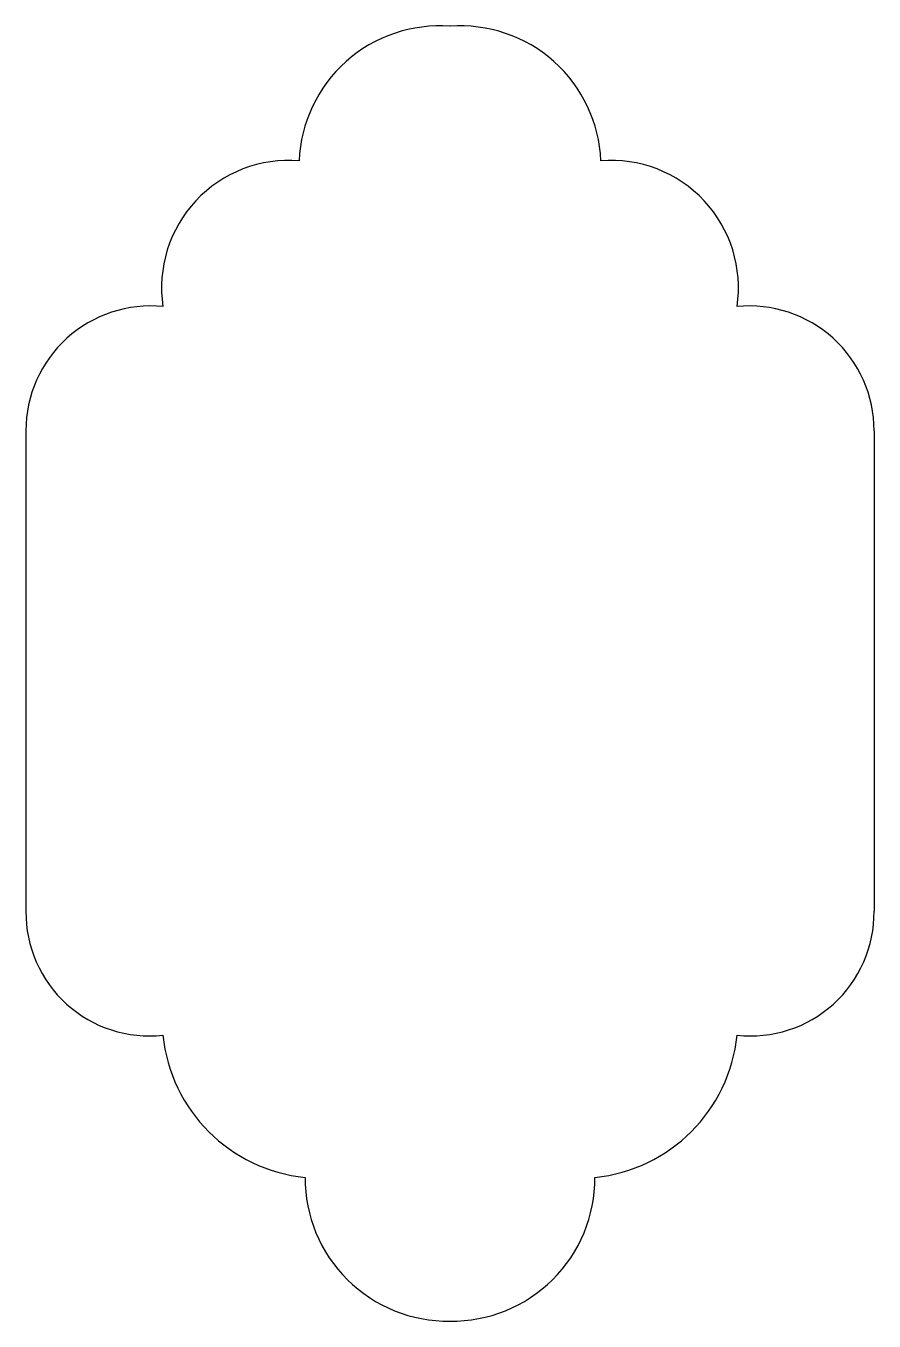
# Model space of a CAD drawing. Header units: millimetres. Extents: x -62 to 62, y -106 to 84.
import ezdxf

# ---------------------------------------------------------------- set-up
doc = ezdxf.new("R2010")
doc.units = ezdxf.units.MM

msp = doc.modelspace()

# ---------------------------------------------------------------- linework, layer by layer
at = {"color": 7, "linetype": 'Continuous'}
for p, q in [((-62.25, 25.02), (-62.25, -45.48)), ((62.25, 25.02), (62.25, -45.48))]:
    msp.add_line(p, q, dxfattribs=at)
for centre, radius, start, end in [((-1.51, 63.77), 20.66, 85.8127, 177.5922), ((1.51, 63.77), 20.66, 2.4078, 94.1873), ((-23.63, 45.99), 18.71, 85.4584, 188.4246), ((23.63, 45.99), 18.71, 351.5754, 94.5416), ((-43.93, 25.02), 18.32, 84.379, 180), ((43.93, 25.02), 18.32, 0, 95.621), ((-44.12, -45.67), 18.13, 179.4119, 276.2659), ((44.12, -45.67), 18.13, 263.7341, 0.5881), ((-18.9, -61.31), 23.37, 185.8612, 264.1871), ((18.9, -61.31), 23.37, 275.8129, 354.1388), ((-0.31, -84.69), 20.95, 179.6303, 270.8448), ((0.31, -84.69), 20.95, 269.1552, 0.3697)]:
    msp.add_arc(centre, radius, start, end, dxfattribs=at)

doc.saveas('drawing.dxf')
